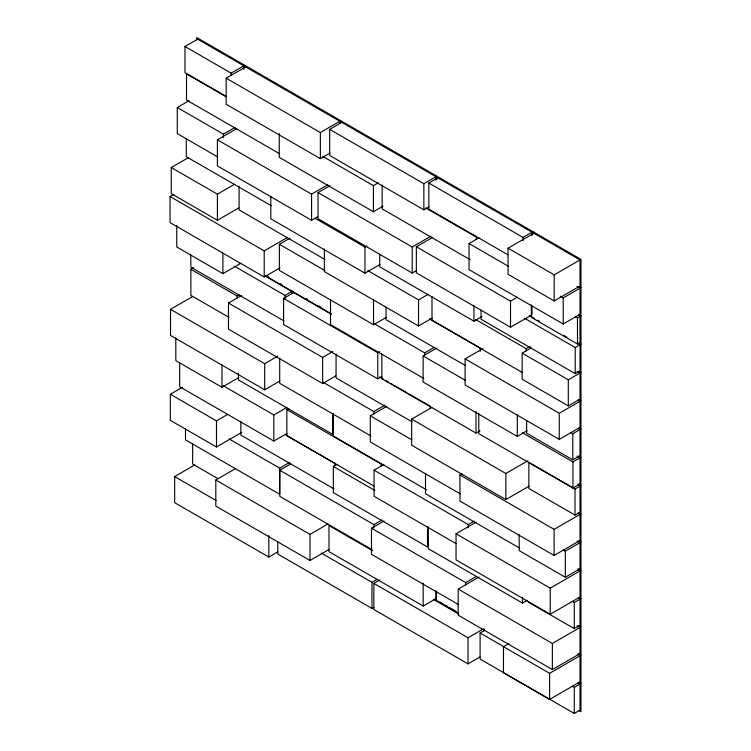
<?xml version="1.0" encoding="UTF-8"?>
<svg xmlns="http://www.w3.org/2000/svg" width="751" height="751" viewBox="0 0 751 751"><rect width="100%" height="100%" fill="white"/><g stroke="black" fill="none" stroke-linecap="round" stroke-linejoin="round"><path stroke-width="1.13" d="M226.117 96.353L184.981 72.603L184.981 46.506L197.673 39.183L243.822 65.825L243.822 69.223M184.981 46.506L231.13 73.147L243.822 65.825M330.111 153.016L320.358 158.649L226.182 104.276L226.182 78.179L245.699 66.914L339.874 121.286L339.874 123.549M217.396 156.771L177.274 133.603L177.274 107.506L188.933 100.775M177.274 107.506L223.413 134.147L235.072 127.417M317.635 216.767L311.562 220.268L217.386 165.905L217.386 139.799L236.603 128.712M238.734 207.952L217.396 220.268L171.256 193.627L171.256 167.529L188.529 157.56M280.001 267.854L264.211 276.978L170.036 222.606L170.036 196.509L173.988 194.227M226.182 78.179L320.358 132.551L339.874 121.286M171.256 167.529L217.396 194.171L234.669 184.202M428.887 206.91L423.855 209.82L329.68 155.448L329.68 129.35L341.761 122.366L435.937 176.738L435.937 180.146M217.386 139.799L311.562 194.171L327.746 184.83M416.167 270.801L412.215 273.082L318.039 218.71L318.039 192.613L329.896 185.76M229.008 317.391L190.885 295.387L190.885 269.29L193.796 267.609M322.789 156.415L373.425 185.647L378.251 182.859M176.757 225.431L176.757 246.995L222.906 273.636L240.827 263.291M170.036 196.509L264.211 250.872L286.91 237.767M385.986 317.579L373.538 324.77L279.372 270.398L279.372 244.3L289.905 238.217M279.776 381.086L264.69 389.797L170.515 335.425L170.515 309.328L192.641 296.551M279.25 133.547L279.25 157.372L373.425 211.744L383.076 206.168M329.68 129.35L423.855 183.713L435.937 176.738M507.817 254.72L428.83 209.116L428.83 183.019L437.814 177.827L531.99 232.2L531.99 235.607M190.885 269.29L237.034 295.932L238.968 294.814M335.819 375.913L322.648 383.517L228.473 329.145L228.473 303.047L241.644 295.443M315.354 218.428L364.967 247.07L366.967 245.924M234.359 266.192L284.995 295.425L291.848 291.463L291.848 293.735M381.827 376.533L377.772 378.88L283.596 324.507L283.596 298.41L293.725 292.552L331.2 314.19M270.792 196.105L270.792 218.804L364.967 273.176L379.931 264.54M318.039 192.613L412.215 246.985L430.99 236.143M531.99 305.77L531.99 314.847L510.52 327.239L416.345 272.866L416.345 246.769L431.966 237.757M241.794 432.369L216.485 446.986L170.336 420.344L170.336 394.247L182.484 387.234M576.984 286.45L580.025 288.206L580.025 314.303L563.212 324.01L469.037 269.637L469.037 243.54L478.922 237.832M175.828 337.931L175.828 360.63L221.977 387.272L238.856 377.528M170.515 309.328L264.69 363.7L277.767 356.143M428.83 183.019L523.006 237.391L531.99 232.2M367.896 270.651L418.532 299.884L428.201 294.298M508.042 248.205L533.877 233.289L580.025 259.93L580.025 286.028L554.182 300.944L508.042 274.303L508.042 248.205L554.182 274.847L580.025 259.93M228.473 303.047L322.648 357.42L332.787 351.562M170.336 394.247L216.485 420.889L227.619 414.458M324.357 248.919L324.357 271.609L418.532 325.981L432.069 318.171M283.596 298.41L377.772 352.773L379.799 351.609M223.188 385.732L273.824 414.965L286.844 407.455M373.923 486L286.844 435.73L286.844 409.624L288.806 408.488M277.832 551.844L268.83 557.045L174.654 502.672L174.654 476.575L194.669 465.019M379.753 254.336L379.753 266.812L473.928 321.184L481.954 316.546M416.345 246.769L510.52 301.142L517.355 297.199M374.054 323.643L424.69 352.876L434.059 347.469M179.649 362.864L179.649 386.699L273.824 441.062L286.844 433.552M527.099 430.764L517.298 436.425L423.123 382.052L423.123 355.955L436.838 348.032M328.91 549.544L309.985 560.471L215.809 506.099L215.809 480.002L235.739 468.493M560.171 296.157L563.212 297.912L580.025 288.206M323.24 382.343L373.876 411.576L384.897 405.211M577.998 400.123L580.025 401.297L580.025 427.394L559.27 439.382L465.094 385.01L465.094 358.912L482.884 348.633M229.036 438.903L279.672 468.136L289.82 462.278M460.41 493.951L370.281 441.926L370.281 415.819L386.859 406.253M371.942 549.544L279.794 496.345L279.794 470.248L290.74 463.921M575.491 316.772L577.5 317.936L580.025 316.481L580.025 342.578L577.5 344.033L531.361 317.391L531.361 304.906M475.543 319.419L526.169 348.652L530.056 346.418M577.012 371.285L580.025 373.022L580.025 399.119L568.3 405.887L522.152 379.246L522.152 353.148L530.948 348.07M528.976 486.226L505.845 499.584L411.67 445.212L411.67 419.114L431.787 407.502M427.516 526.554L427.516 546.981L333.341 492.609L333.341 466.512L337.086 464.353M524.583 318.293L575.219 347.525L580.025 344.747L580.025 370.853L575.219 373.623L481.044 319.25L481.044 310.172M456.073 543.649L374.054 496.289L374.054 470.192L383.883 464.512M381.827 353.749L381.827 378.711L476.003 433.083L479.983 430.783M522.152 353.148L568.3 379.79L580.025 373.022M215.809 480.002L309.985 534.374L327.915 524.02M465.094 358.912L559.27 413.275L580.025 401.297M279.794 470.248L373.97 524.62L381.93 520.021M577.998 513.224L580.025 514.388L580.025 540.495L554.116 555.449L459.941 501.077L459.941 474.979L461.931 473.825M458.57 604.602L371.482 554.322L371.482 528.225L384.005 520.997M570.798 432.576L572.806 433.74L580.025 429.572L580.025 455.669L572.806 459.837L526.658 433.196L526.658 420.71M411.67 419.114L505.845 473.487L527.972 460.71M522.311 432.698L572.947 461.931L580.025 457.847L580.025 483.944L572.947 488.028L478.772 433.656L478.772 413.238M374.054 470.192L468.23 524.564L474.125 521.156M321.325 553.093L371.961 582.325L376.946 579.443M577.998 569.765L580.025 570.938L580.025 597.036L550.211 614.252L456.035 559.88L456.035 533.783L475.909 522.302M479.983 656.975L468.033 663.875L373.857 609.502L373.857 583.405L379.828 579.95M575.013 489.014L580.025 486.122L580.025 512.22L575.013 515.111L528.864 488.469L528.864 462.372L575.013 489.014L575.013 515.111M277.786 541.565L277.786 554.05L371.961 608.423L373.951 607.268M459.941 474.979L554.116 529.352L580.025 514.388M372.543 550.708L329.004 525.569L329.004 551.666L423.179 606.038L435.937 598.669L435.937 590.727M371.482 528.225L465.658 582.598L476.256 576.477M576.984 625.733L580.025 627.489L580.025 653.586L552.37 669.554L458.194 615.182L458.194 589.084L478.931 577.106M563.306 549.995L565.315 551.159L580.025 542.663L580.025 568.76L565.315 577.256L519.166 550.614L519.166 534.731M428.314 527.136L428.314 548.699L522.489 603.072L527.24 600.321M456.035 533.783L550.211 588.146L580.025 570.938M373.857 583.405L468.033 637.768L482.968 629.15M577.998 682.866L580.025 684.03L580.025 710.136L574.271 713.45L480.096 659.078L480.096 632.98L484.893 630.211M572.271 601.373L574.28 602.527L580.025 599.214L580.025 625.311L574.28 628.625L528.131 601.983M578.017 654.6L580.025 655.764L580.025 681.861L549.601 699.425L503.461 672.783L503.461 646.677L508.53 643.757M458.194 589.084L552.37 643.457L580.025 627.489M503.461 646.677L549.601 673.318L580.025 655.764M572.253 686.179L574.271 687.353L580.025 684.03M578.965 286.506L580.964 287.661M425.695 207.924L476.331 237.147L476.331 239.419M225.995 96.701L186.501 73.898L186.501 100.005L279.663 153.786M469.037 243.54L508.53 266.342M578.965 314.782L580.964 315.936M578.017 315.317L580.025 316.481M470.257 259.743L382.156 208.881L382.156 185.046M578.965 343.047L580.964 344.202M529.389 315.514L534.449 318.443M537.491 320.198L539.518 321.362M563.823 335.397L566.855 337.152M577.998 343.582L580.025 344.747M578.965 371.323L580.964 372.477M271.346 205.783L186.286 156.677L186.286 138.522M578.965 399.598L580.964 400.752M429.572 318.771L480.208 348.004L480.208 351.412M522.123 372.412L431.994 320.377L431.994 296.551M325.174 259.611L239.1 209.914L239.1 186.088M279.372 244.3L324.939 270.613M578.965 427.873L580.964 429.028M578.017 428.408L580.025 429.572M465.019 365.333L386.033 319.738L386.033 307.253M423.123 355.955L465.658 380.504M266.774 275.908L268.774 277.063M279.785 283.418L281.785 284.573M305.798 298.438L307.797 299.593M318.809 305.948L320.808 307.103M578.965 456.148L580.964 457.303M265.422 275.824L331.238 313.824M265.516 276.265L291.848 291.463M576.984 456.092L580.025 457.847M423.677 378.391L330.515 324.601L330.515 299.64M577.96 483.841L580.964 485.578M578.017 484.958L580.025 486.122M283.981 320.94L190.82 267.149L190.82 254.673M379.612 376.983L383.658 379.321M385.685 380.494L388.727 382.25M390.745 383.414L392.773 384.587M394.801 385.751L406.948 392.773M408.976 393.937L430.239 406.216L430.239 408.488M578.965 512.689L580.964 513.844M412.017 421.79L336.063 377.941L336.063 354.115M370.281 415.819L411.801 439.795M578.965 540.964L580.964 542.119M577.012 540.927L580.025 542.663M370.834 435.918L279.701 383.301L279.701 358.34M577.96 568.667L580.964 570.394M426.549 489.83L333.388 436.04L333.388 413.341M286.844 409.624L381.02 463.996L381.02 466.268M519.683 548.146L425.507 493.773L425.507 473.346M578.965 597.514L580.964 598.669M578.017 598.049L580.025 599.214M285.389 434.726L335.012 463.376L335.012 465.648M333.341 466.512L374.862 490.478M578.965 625.79L580.964 626.944M333.998 488.892L240.836 435.101L240.836 421.489M577.96 653.483L580.964 655.219M434.876 599.148L436.875 600.302M439.879 602.03L442.883 603.766M444.883 604.921L446.883 606.076M448.882 607.23L455.885 611.276M578.965 682.33L580.964 683.485M458.673 613.436L436.397 600.575L436.397 591.497M433.336 599.345L458.645 613.961M217.715 478.5L192.641 464.015L192.641 443.588M480.096 632.98L504.4 647.015M174.654 476.575L216.166 500.551M578.946 710.596L580.964 711.76L580.964 259.386L196.734 37.55L196.734 39.812M577.5 317.936L577.5 344.033M575.219 347.525L575.219 373.623M574.28 602.527L574.28 628.625M574.271 687.353L574.271 713.45M572.947 461.931L572.947 488.028M572.806 433.74L572.806 459.837M568.3 379.79L568.3 405.887M565.315 551.159L565.315 577.256M563.212 297.912L563.212 324.01M559.27 413.275L559.27 439.382M554.182 274.847L554.182 300.944M554.116 529.352L554.116 555.449M552.37 643.457L552.37 669.554M550.211 588.146L550.211 614.252M549.601 673.318L549.601 699.425M532.938 231.655L532.938 233.918M526.169 348.652L526.169 350.924M523.006 237.391L523.006 240.789M522.489 597.392L522.489 603.072M517.298 414.862L517.298 436.425M510.52 301.142L510.52 327.239M505.845 473.487L505.845 499.584M483.963 628.578L483.963 630.84M476.003 411.52L476.003 433.083M473.928 305.3L473.928 321.184M468.23 524.564L468.23 527.972M468.033 637.768L468.033 663.875M465.658 582.598L465.658 584.869M436.875 176.194L436.875 179.592M424.69 352.876L424.69 355.148M423.855 183.713L423.855 209.82M423.179 583.339L423.179 606.038M418.532 299.884L418.532 325.981M412.215 246.985L412.215 273.082M377.772 352.773L377.772 378.88M373.97 524.62L373.97 528.019M373.876 411.576L373.876 413.848M373.425 185.647L373.425 211.744M373.538 299.809L373.538 324.77M371.961 582.325L371.961 608.423M364.967 247.07L364.967 273.176M340.813 120.742L340.813 123.004M332.618 413.885L332.618 434.313L238.442 379.94L238.442 373.134M322.648 357.42L322.648 383.517M320.358 132.551L320.358 158.649M311.562 194.171L311.562 220.268M309.985 534.374L309.985 560.471M292.787 290.928L292.787 293.19M284.995 295.425L284.995 298.832M279.672 468.136L279.672 494.242L185.497 439.87L185.497 428.521M273.824 414.965L273.824 441.062M268.83 535.482L268.83 557.045M264.69 363.7L264.69 389.797M264.211 250.872L264.211 276.978M244.76 65.281L244.76 67.543M237.034 295.932L237.034 298.203M231.13 73.147L231.13 75.419M223.413 134.147L223.413 137.555M222.906 253.209L222.906 273.636M221.977 364.573L221.977 387.272M217.396 194.171L217.396 220.268M216.485 420.889L216.485 446.986"/></g></svg>
